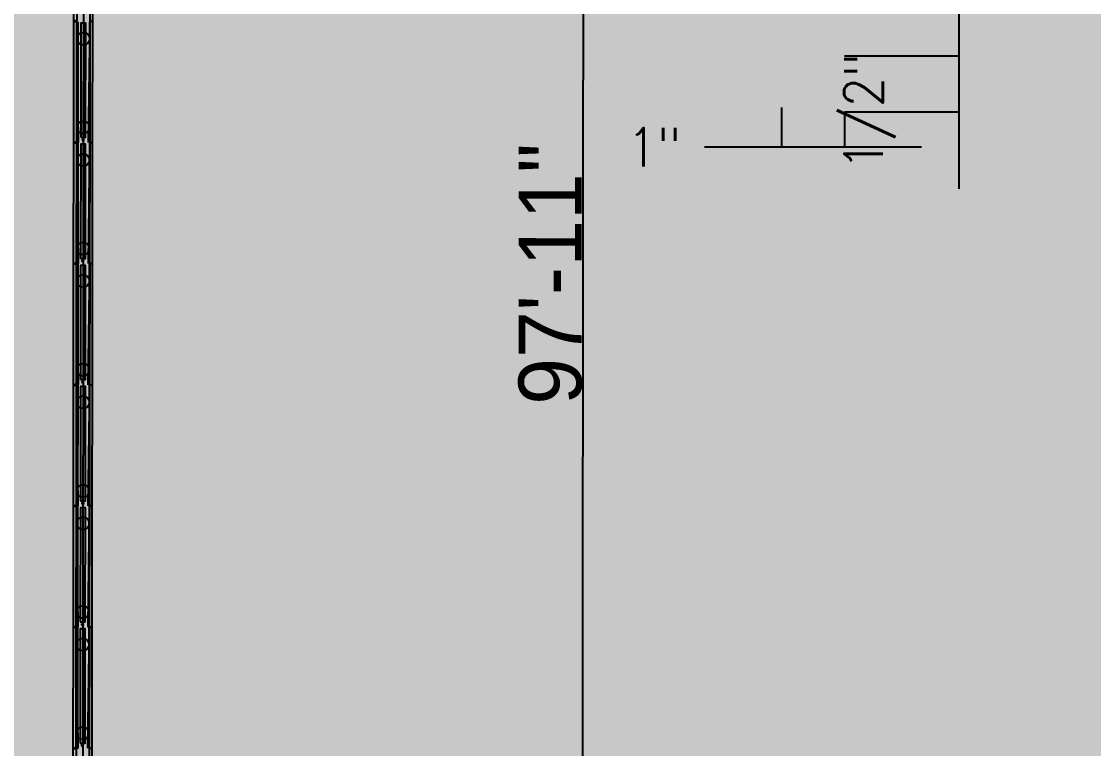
# Model space of a CAD drawing. Header units: millimetres. Extents: x -957 to 3394, y -3 to 3008.
# Drawn here: x 1441.8 to 1776.3, y 1388.8 to 1615.5 of the extents above; entities that cross this region are included whole.
import ezdxf

# ---------------------------------------------------------------- set-up
doc = ezdxf.new("R2010")
doc.units = ezdxf.units.MM
for name, color, linetype in [('DIMENSION', 7, 'CONTINUOUS'), ('HATCHES', 7, 'CONTINUOUS'), ('PDF_0', 7, 'CONTINUOUS'), ('PDF_0SKM_PENDENT_SPRINKLER', 7, 'CONTINUOUS'), ('PDF_HATCH', 7, 'CONTINUOUS'), ('PDF_TEXT', 7, 'CONTINUOUS')]:
    doc.layers.add(name, color=color, linetype=linetype)
doc.styles.add('PDF_ARIAL', font='PDF_ARIAL')
doc.styles.get("Standard").update_dxf_attribs({"font": 'STANDARD'})
doc.dimstyles.get("Standard").update_dxf_attribs({"dimscale": 4, "dimtxt": 3, "dimasz": 3, "dimexe": 0, "dimexo": 0, "dimgap": 0.09, "dimtad": 0, "dimtoh": 1, "dimdec": 0, "dimlunit": 4, "dimtxsty": 'STANDARD', "dimcen": 0.09, "dimclrd": 256, "dimclre": 256, "dimclrt": 256, "dimadec": 0, "dimazin": 0, "dimtfac": 1, "dimtdec": 4, "dimtofl": 0, "dimtmove": 0, "dimatfit": 3, "dimfxl": 1, "dimtolj": 1, "dimtzin": 0, "dimarcsym": 0})

# ---------------------------------------------------------------- blocks, each defined once
blk = doc.blocks.new('*D8')
at = {"layer": 'DIMENSION', "linetype": 'ByBlock', "lineweight": -2}
for p, q in [((1734.22, 1628.76), (1734.22, 1563.37)), ((1698.59, 1604.76), (1734.22, 1604.76)), ((1698.59, 1587.37), (1734.22, 1587.37))]:
    blk.add_line(p, q, dxfattribs=at)
for points in [[(1734.22, 1604.76), (1732.22, 1616.76), (1736.22, 1616.76)], [(1734.22, 1587.37), (1736.22, 1575.37), (1732.22, 1575.37)]]:
    blk.add_solid(points, dxfattribs=at)
at = {"layer": 'DIMENSION', "linetype": 'CONTINUOUS', "lineweight": -2, "insert": (1706.47, 1587.42), "char_height": 12, "width": 30, "attachment_point": 5, "rotation": 90}
blk.add_mtext('1/2"', dxfattribs=at)
blk = doc.blocks.new('*D9')
at = {"layer": 'DIMENSION', "linetype": 'ByBlock', "lineweight": -2}
for p, q in [((1678.9, 1588.75), (1678.9, 1576.32)), ((1698.59, 1587.37), (1698.59, 1576.32)), ((1722.59, 1576.32), (1654.9, 1576.32))]:
    blk.add_line(p, q, dxfattribs=at)
for points in [[(1678.9, 1576.32), (1666.9, 1574.32), (1666.9, 1578.32)], [(1698.59, 1576.32), (1710.59, 1578.32), (1710.59, 1574.32)]]:
    blk.add_solid(points, dxfattribs=at)
at = {"layer": 'DIMENSION', "linetype": 'CONTINUOUS', "lineweight": -2, "insert": (1639.16, 1576.32), "char_height": 12, "width": 11.3333, "attachment_point": 5}
blk.add_mtext('1"', dxfattribs=at)

msp = doc.modelspace()

# ---------------------------------------------------------------- hatches: boundary and pattern name
at = {"layer": 'HATCHES'}
msp.add_hatch(color=253, dxfattribs=at).paths.add_polyline_path([(3284.08, 953.45), (3285.08, 2124.7), (712.53, 2126.9), (711.53, 951.72)], flags=0)
at = {"layer": 'PDF_0'}
for points in [[(1459.09, 1615.24), (1459.09, 1615.43), (1459.09, 1615.44), (1459.1, 1615.44), (1459.1, 1615.44), (1459.1, 1615.45), (1459.11, 1615.45), (1459.56, 1615.45), (1459.53, 1577.79), (1459.08, 1577.79), (1459.07, 1577.79), (1459.07, 1577.79), (1459.06, 1577.79), (1459.06, 1577.8), (1459.06, 1577.8)], [(1463.13, 1615.23), (1463.13, 1615.43), (1463.13, 1615.43), (1463.13, 1615.44), (1463.12, 1615.44), (1463.12, 1615.44), (1463.12, 1615.44), (1462.66, 1615.44), (1462.63, 1577.78), (1463.08, 1577.78), (1463.09, 1577.78), (1463.09, 1577.79), (1463.1, 1577.79), (1463.1, 1577.8), (1463.1, 1577.8)], [(1459.06, 1577.46), (1459.06, 1577.65), (1459.06, 1577.66), (1459.06, 1577.66), (1459.07, 1577.67), (1459.07, 1577.67), (1459.08, 1577.67), (1459.53, 1577.67), (1459.5, 1540.01), (1459.04, 1540.01), (1459.04, 1540.01), (1459.03, 1540.01), (1459.03, 1540.02), (1459.03, 1540.02), (1459.03, 1540.03)], [(1463.1, 1577.46), (1463.1, 1577.65), (1463.1, 1577.66), (1463.1, 1577.66), (1463.09, 1577.66), (1463.09, 1577.67), (1463.08, 1577.67), (1462.63, 1577.67), (1462.59, 1540.01), (1463.05, 1540.01), (1463.06, 1540.01), (1463.06, 1540.01), (1463.06, 1540.01), (1463.07, 1540.02), (1463.07, 1540.02)], [(1459.03, 1539.68), (1459.03, 1539.88), (1459.03, 1539.88), (1459.03, 1539.89), (1459.03, 1539.89), (1459.04, 1539.89), (1459.04, 1539.89), (1459.5, 1539.89), (1459.47, 1502.23), (1459.01, 1502.23), (1459.01, 1502.24), (1459, 1502.24), (1459, 1502.24), (1459, 1502.25), (1459, 1502.25)], [(1463.07, 1539.68), (1463.07, 1539.87), (1463.07, 1539.88), (1463.06, 1539.88), (1463.06, 1539.89), (1463.06, 1539.89), (1463.05, 1539.89), (1462.59, 1539.89), (1462.56, 1502.23), (1463.02, 1502.23), (1463.02, 1502.23), (1463.03, 1502.23), (1463.03, 1502.24), (1463.03, 1502.24), (1463.03, 1502.25)], [(1458.99, 1501.91), (1459, 1502.1), (1459, 1502.11), (1459, 1502.11), (1459, 1502.11), (1459.01, 1502.12), (1459.01, 1502.12), (1459.47, 1502.12), (1459.43, 1464.46), (1458.98, 1464.46), (1458.97, 1464.46), (1458.97, 1464.46), (1458.97, 1464.46), (1458.96, 1464.47), (1458.96, 1464.47)], [(1463.03, 1501.91), (1463.03, 1502.1), (1463.03, 1502.1), (1463.03, 1502.11), (1463.03, 1502.11), (1463.02, 1502.11), (1463.02, 1502.11), (1462.56, 1502.11), (1462.53, 1464.46), (1462.99, 1464.45), (1462.99, 1464.46), (1463, 1464.46), (1463, 1464.46), (1463, 1464.47), (1463, 1464.47)], [(1458.96, 1464.13), (1458.96, 1464.32), (1458.96, 1464.33), (1458.97, 1464.33), (1458.97, 1464.34), (1458.97, 1464.34), (1458.98, 1464.34), (1459.43, 1464.34), (1459.4, 1426.68), (1458.95, 1426.68), (1458.94, 1426.68), (1458.94, 1426.68), (1458.93, 1426.69), (1458.93, 1426.69), (1458.93, 1426.7)], [(1463, 1464.13), (1463, 1464.32), (1463, 1464.33), (1463, 1464.33), (1463, 1464.33), (1462.99, 1464.34), (1462.99, 1464.34), (1462.53, 1464.34), (1462.5, 1426.68), (1462.95, 1426.68), (1462.96, 1426.68), (1462.96, 1426.68), (1462.97, 1426.68), (1462.97, 1426.69), (1462.97, 1426.69)], [(1458.93, 1426.36), (1458.93, 1426.55), (1458.93, 1426.55), (1458.93, 1426.56), (1458.94, 1426.56), (1458.94, 1426.56), (1458.95, 1426.56), (1459.4, 1426.56), (1459.37, 1388.91), (1458.91, 1388.91), (1458.91, 1388.91), (1458.9, 1388.91), (1458.9, 1388.91), (1458.9, 1388.92), (1458.9, 1388.92)], [(1462.97, 1426.35), (1462.97, 1426.54), (1462.97, 1426.55), (1462.97, 1426.55), (1462.96, 1426.56), (1462.96, 1426.56), (1462.95, 1426.56), (1462.5, 1426.56), (1462.47, 1388.9), (1462.92, 1388.9), (1462.93, 1388.9), (1462.93, 1388.91), (1462.93, 1388.91), (1462.94, 1388.91), (1462.94, 1388.92)]]:
    msp.add_hatch(color=256, dxfattribs=at).paths.add_polyline_path(points, flags=0)
at = {"layer": 'PDF_0SKM_PENDENT_SPRINKLER'}
for points in [[(1459.09, 1615.24), (1459.09, 1615.43), (1459.09, 1615.44), (1459.1, 1615.44), (1459.1, 1615.44), (1459.1, 1615.45), (1459.11, 1615.45), (1459.56, 1615.45), (1459.53, 1577.79), (1459.08, 1577.79), (1459.07, 1577.79), (1459.07, 1577.79), (1459.06, 1577.79), (1459.06, 1577.8), (1459.06, 1577.8)], [(1463.13, 1615.23), (1463.13, 1615.43), (1463.13, 1615.43), (1463.13, 1615.44), (1463.13, 1615.44), (1463.12, 1615.44), (1463.12, 1615.44), (1462.66, 1615.44), (1462.63, 1577.78), (1463.08, 1577.78), (1463.09, 1577.78), (1463.09, 1577.79), (1463.1, 1577.79), (1463.1, 1577.8), (1463.1, 1577.8)], [(1459.06, 1577.46), (1459.06, 1577.65), (1459.06, 1577.66), (1459.06, 1577.66), (1459.07, 1577.67), (1459.07, 1577.67), (1459.08, 1577.67), (1459.53, 1577.67), (1459.5, 1540.01), (1459.04, 1540.01), (1459.04, 1540.01), (1459.03, 1540.01), (1459.03, 1540.02), (1459.03, 1540.02), (1459.03, 1540.03)], [(1463.1, 1577.46), (1463.1, 1577.65), (1463.1, 1577.66), (1463.1, 1577.66), (1463.09, 1577.66), (1463.09, 1577.67), (1463.08, 1577.67), (1462.63, 1577.67), (1462.6, 1540.01), (1463.05, 1540.01), (1463.06, 1540.01), (1463.06, 1540.01), (1463.06, 1540.01), (1463.07, 1540.02), (1463.07, 1540.02)], [(1459.03, 1539.68), (1459.03, 1539.88), (1459.03, 1539.88), (1459.03, 1539.89), (1459.03, 1539.89), (1459.04, 1539.89), (1459.04, 1539.89), (1459.5, 1539.89), (1459.47, 1502.23), (1459.01, 1502.23), (1459.01, 1502.24), (1459, 1502.24), (1459, 1502.24), (1459, 1502.25), (1459, 1502.25)], [(1463.07, 1539.68), (1463.07, 1539.87), (1463.07, 1539.88), (1463.06, 1539.88), (1463.06, 1539.89), (1463.06, 1539.89), (1463.05, 1539.89), (1462.6, 1539.89), (1462.56, 1502.23), (1463.02, 1502.23), (1463.02, 1502.23), (1463.03, 1502.23), (1463.03, 1502.24), (1463.03, 1502.24), (1463.04, 1502.25)], [(1459, 1501.91), (1459, 1502.1), (1459, 1502.11), (1459, 1502.11), (1459, 1502.11), (1459.01, 1502.12), (1459.01, 1502.12), (1459.47, 1502.12), (1459.44, 1464.46), (1458.98, 1464.46), (1458.97, 1464.46), (1458.97, 1464.46), (1458.97, 1464.46), (1458.96, 1464.47), (1458.96, 1464.47)], [(1463.04, 1501.91), (1463.04, 1502.1), (1463.03, 1502.1), (1463.03, 1502.11), (1463.03, 1502.11), (1463.02, 1502.11), (1463.02, 1502.11), (1462.56, 1502.11), (1462.53, 1464.46), (1462.99, 1464.45), (1462.99, 1464.46), (1463, 1464.46), (1463, 1464.46), (1463, 1464.47), (1463, 1464.47)], [(1458.96, 1464.13), (1458.96, 1464.32), (1458.96, 1464.33), (1458.97, 1464.33), (1458.97, 1464.34), (1458.97, 1464.34), (1458.98, 1464.34), (1459.44, 1464.34), (1459.4, 1426.68), (1458.95, 1426.68), (1458.94, 1426.68), (1458.94, 1426.68), (1458.93, 1426.69), (1458.93, 1426.69), (1458.93, 1426.7)], [(1463, 1464.13), (1463, 1464.32), (1463, 1464.33), (1463, 1464.33), (1463, 1464.33), (1462.99, 1464.34), (1462.99, 1464.34), (1462.53, 1464.34), (1462.5, 1426.68), (1462.95, 1426.68), (1462.96, 1426.68), (1462.96, 1426.68), (1462.97, 1426.68), (1462.97, 1426.69), (1462.97, 1426.69)], [(1458.93, 1426.36), (1458.93, 1426.55), (1458.93, 1426.55), (1458.93, 1426.56), (1458.94, 1426.56), (1458.94, 1426.56), (1458.95, 1426.56), (1459.4, 1426.56), (1459.37, 1388.91), (1458.91, 1388.91), (1458.91, 1388.91), (1458.91, 1388.91), (1458.9, 1388.91), (1458.9, 1388.92), (1458.9, 1388.92)], [(1462.97, 1426.35), (1462.97, 1426.54), (1462.97, 1426.55), (1462.97, 1426.55), (1462.96, 1426.56), (1462.96, 1426.56), (1462.95, 1426.56), (1462.5, 1426.56), (1462.47, 1388.9), (1462.92, 1388.9), (1462.93, 1388.9), (1462.93, 1388.91), (1462.94, 1388.91), (1462.94, 1388.91), (1462.94, 1388.92)]]:
    msp.add_hatch(color=256, dxfattribs=at).paths.add_polyline_path(points, flags=0)
at = {"layer": 'PDF_HATCH'}
for points in [[(1458.2, 1653.28), (1459.07, 1653.28), (1459.07, 1653), (1459.13, 1653), (1459.09, 1615.78), (1459.04, 1615.78), (1459.04, 1615.5), (1458.17, 1615.5)], [(1458.2, 1653.28), (1459.07, 1653.28), (1459.07, 1653), (1459.12, 1653), (1459.09, 1615.78), (1459.04, 1615.78), (1459.04, 1615.5), (1458.17, 1615.5)], [(1464.09, 1653.27), (1463.22, 1653.27), (1463.22, 1653), (1463.16, 1653), (1463.13, 1615.77), (1463.19, 1615.77), (1463.19, 1615.5), (1464.06, 1615.5)], [(1464.09, 1653.27), (1463.22, 1653.27), (1463.22, 1653), (1463.16, 1653), (1463.13, 1615.77), (1463.19, 1615.77), (1463.19, 1615.5), (1464.06, 1615.5)], [(1458.17, 1615.5), (1459.04, 1615.5), (1459.04, 1615.23), (1459.09, 1615.23), (1459.06, 1578), (1459.01, 1578), (1459.01, 1577.72), (1458.14, 1577.73)], [(1458.17, 1615.5), (1459.04, 1615.5), (1459.04, 1615.23), (1459.09, 1615.23), (1459.06, 1578), (1459, 1578), (1459, 1577.72), (1458.14, 1577.73)], [(1464.06, 1615.5), (1463.19, 1615.5), (1463.19, 1615.22), (1463.13, 1615.22), (1463.1, 1578), (1463.16, 1578), (1463.15, 1577.72), (1464.02, 1577.72)], [(1464.06, 1615.5), (1463.19, 1615.5), (1463.19, 1615.22), (1463.13, 1615.22), (1463.1, 1578), (1463.15, 1578), (1463.15, 1577.72), (1464.02, 1577.72)], [(1458.14, 1577.73), (1459.01, 1577.73), (1459.01, 1577.45), (1459.06, 1577.45), (1459.03, 1540.22), (1458.97, 1540.22), (1458.97, 1539.95), (1458.1, 1539.95)], [(1458.14, 1577.73), (1459, 1577.73), (1459, 1577.45), (1459.06, 1577.45), (1459.03, 1540.22), (1458.97, 1540.22), (1458.97, 1539.95), (1458.1, 1539.95)], [(1464.02, 1577.72), (1463.15, 1577.72), (1463.15, 1577.45), (1463.1, 1577.45), (1463.07, 1540.22), (1463.12, 1540.22), (1463.12, 1539.94), (1463.99, 1539.94)], [(1464.02, 1577.72), (1463.15, 1577.72), (1463.15, 1577.45), (1463.1, 1577.45), (1463.07, 1540.22), (1463.12, 1540.22), (1463.12, 1539.94), (1463.99, 1539.94)], [(1458.1, 1539.95), (1458.97, 1539.95), (1458.97, 1539.67), (1459.03, 1539.67), (1459, 1502.45), (1458.94, 1502.45), (1458.94, 1502.17), (1458.07, 1502.17)], [(1458.1, 1539.95), (1458.97, 1539.95), (1458.97, 1539.67), (1459.03, 1539.67), (1459, 1502.45), (1458.94, 1502.45), (1458.94, 1502.17), (1458.07, 1502.17)], [(1463.99, 1539.94), (1463.12, 1539.95), (1463.12, 1539.67), (1463.07, 1539.67), (1463.03, 1502.44), (1463.09, 1502.44), (1463.09, 1502.17), (1463.96, 1502.17)], [(1463.99, 1539.94), (1463.12, 1539.95), (1463.12, 1539.67), (1463.07, 1539.67), (1463.04, 1502.44), (1463.09, 1502.44), (1463.09, 1502.17), (1463.96, 1502.17)], [(1458.07, 1502.17), (1458.94, 1502.17), (1458.94, 1501.9), (1459, 1501.9), (1458.96, 1464.67), (1458.91, 1464.67), (1458.91, 1464.4), (1458.04, 1464.4)], [(1458.07, 1502.17), (1458.94, 1502.17), (1458.94, 1501.9), (1458.99, 1501.9), (1458.96, 1464.67), (1458.91, 1464.67), (1458.91, 1464.4), (1458.04, 1464.4)], [(1463.96, 1502.17), (1463.09, 1502.17), (1463.09, 1501.89), (1463.04, 1501.89), (1463, 1464.67), (1463.06, 1464.67), (1463.06, 1464.39), (1463.93, 1464.39)], [(1463.96, 1502.17), (1463.09, 1502.17), (1463.09, 1501.89), (1463.03, 1501.89), (1463, 1464.67), (1463.06, 1464.67), (1463.06, 1464.39), (1463.93, 1464.39)], [(1458.04, 1464.4), (1458.91, 1464.4), (1458.91, 1464.12), (1458.96, 1464.12), (1458.93, 1426.89), (1458.88, 1426.89), (1458.88, 1426.62), (1458.01, 1426.62)], [(1458.04, 1464.4), (1458.91, 1464.4), (1458.91, 1464.12), (1458.96, 1464.12), (1458.93, 1426.89), (1458.88, 1426.89), (1458.88, 1426.62), (1458.01, 1426.62)], [(1463.93, 1464.39), (1463.06, 1464.39), (1463.06, 1464.12), (1463, 1464.12), (1462.97, 1426.89), (1463.03, 1426.89), (1463.03, 1426.62), (1463.89, 1426.61)], [(1463.93, 1464.39), (1463.06, 1464.39), (1463.06, 1464.12), (1463, 1464.12), (1462.97, 1426.89), (1463.03, 1426.89), (1463.02, 1426.62), (1463.89, 1426.61)], [(1458.01, 1426.62), (1458.88, 1426.62), (1458.88, 1426.34), (1458.93, 1426.34), (1458.9, 1389.12), (1458.84, 1389.12), (1458.84, 1388.84), (1457.97, 1388.84)], [(1458.01, 1426.62), (1458.88, 1426.62), (1458.88, 1426.34), (1458.93, 1426.34), (1458.9, 1389.12), (1458.84, 1389.12), (1458.84, 1388.84), (1457.97, 1388.84)], [(1463.89, 1426.61), (1463.03, 1426.62), (1463.03, 1426.34), (1462.97, 1426.34), (1462.94, 1389.11), (1462.99, 1389.11), (1462.99, 1388.84), (1463.86, 1388.84)], [(1463.89, 1426.61), (1463.02, 1426.62), (1463.02, 1426.34), (1462.97, 1426.34), (1462.94, 1389.11), (1462.99, 1389.11), (1462.99, 1388.84), (1463.86, 1388.84)], [(1457.97, 1388.84), (1458.84, 1388.84), (1458.84, 1388.57), (1458.9, 1388.57), (1458.86, 1348.78), (1458.81, 1348.78), (1458.81, 1348.51), (1457.94, 1348.51)], [(1457.97, 1388.84), (1458.84, 1388.84), (1458.84, 1388.57), (1458.9, 1388.57), (1458.86, 1348.78), (1458.81, 1348.78), (1458.81, 1348.51), (1457.94, 1348.51)], [(1463.86, 1388.84), (1462.99, 1388.84), (1462.99, 1388.56), (1462.94, 1388.56), (1462.9, 1348.78), (1462.96, 1348.78), (1462.96, 1348.51), (1463.83, 1348.51)], [(1463.86, 1388.84), (1462.99, 1388.84), (1462.99, 1388.56), (1462.94, 1388.56), (1462.9, 1348.78), (1462.96, 1348.78), (1462.96, 1348.51), (1463.83, 1348.51)]]:
    msp.add_hatch(color=256, dxfattribs=at).paths.add_polyline_path(points, flags=0)

# ---------------------------------------------------------------- linework, layer by layer
at = {"layer": 'PDF_0'}
for points in [[(1617.44, 2125.35), (1616.44, 951.73)], [(1461.55, 2122.73), (1460.55, 954.62)], [(1459.06, 1577.8), (1459.09, 1615.24), (1459.09, 1615.43)], [(1459.11, 1615.45), (1459.53, 1577.79), (1459.56, 1615.45)], [(1463.12, 1615.44), (1462.63, 1577.78)], [(1463.1, 1577.8), (1463.13, 1615.23), (1463.13, 1615.43)], [(1459.03, 1540.03), (1459.06, 1577.46), (1459.06, 1577.65)], [(1459.08, 1577.67), (1459.5, 1540.01), (1459.53, 1577.67)], [(1463.08, 1577.67), (1462.59, 1540.01)], [(1463.07, 1540.02), (1463.1, 1577.46), (1463.1, 1577.65)], [(1459, 1502.25), (1459.03, 1539.68), (1459.03, 1539.88)], [(1459.04, 1539.89), (1459.47, 1502.23), (1459.5, 1539.89)], [(1463.05, 1539.89), (1462.56, 1502.23)], [(1463.03, 1502.25), (1463.07, 1539.68), (1463.07, 1539.87)], [(1458.96, 1464.47), (1458.99, 1501.91), (1459, 1502.1)], [(1459.01, 1502.12), (1459.43, 1464.46), (1459.47, 1502.12)], [(1463.02, 1502.11), (1462.53, 1464.46)], [(1463, 1464.47), (1463.03, 1501.91), (1463.03, 1502.1)], [(1458.93, 1426.7), (1458.96, 1464.13), (1458.96, 1464.32)], [(1458.98, 1464.34), (1459.4, 1426.68), (1459.43, 1464.34)], [(1462.99, 1464.34), (1462.5, 1426.68)], [(1462.97, 1426.69), (1463, 1464.13), (1463, 1464.32)], [(1458.9, 1388.92), (1458.93, 1426.36), (1458.93, 1426.55)], [(1458.95, 1426.56), (1459.37, 1388.91), (1459.4, 1426.56)], [(1462.95, 1426.56), (1462.47, 1388.9)], [(1462.94, 1388.92), (1462.97, 1426.35), (1462.97, 1426.54)]]:
    msp.add_lwpolyline(points, dxfattribs=at)
for points in [[(1464.09, 1653.27), (1463.22, 1653.27), (1463.13, 1615.77), (1464.06, 1615.5)], [(1464.06, 1615.5), (1463.19, 1615.5), (1463.1, 1578), (1464.02, 1577.72)], [(1460.31, 1579.4), (1461.85, 1579.39), (1461.88, 1614.99), (1460.34, 1614.99)], [(1460.28, 1541.62), (1461.82, 1541.62), (1461.85, 1577.22), (1460.31, 1577.22)], [(1464.02, 1577.72), (1463.15, 1577.72), (1463.07, 1540.22), (1463.99, 1539.94)], [(1460.25, 1503.84), (1461.79, 1503.84), (1461.82, 1539.44), (1460.28, 1539.44)], [(1463.99, 1539.94), (1463.12, 1539.95), (1463.03, 1502.44), (1463.96, 1502.17)], [(1460.21, 1466.07), (1461.75, 1466.06), (1461.79, 1501.66), (1460.24, 1501.66)], [(1463.96, 1502.17), (1463.09, 1502.17), (1463, 1464.67), (1463.93, 1464.39)], [(1460.18, 1428.29), (1461.72, 1428.29), (1461.75, 1463.89), (1460.21, 1463.89)], [(1463.93, 1464.39), (1463.06, 1464.39), (1462.97, 1426.89), (1463.89, 1426.61)], [(1460.15, 1390.51), (1461.69, 1390.51), (1461.72, 1426.11), (1460.18, 1426.11)], [(1463.89, 1426.61), (1463.02, 1426.62), (1462.94, 1389.11), (1463.86, 1388.84)], [(1463.86, 1388.84), (1462.99, 1388.84), (1462.9, 1348.78), (1463.83, 1348.51)]]:
    msp.add_lwpolyline(points, close=True, dxfattribs=at)
for centre in [(1461.11, 1610.13), (1461.08, 1582.48), (1461.07, 1572.35), (1461.05, 1544.71), (1461.04, 1534.58), (1461.02, 1506.93), (1461.01, 1496.8), (1460.99, 1469.15), (1460.98, 1459.03), (1460.95, 1431.38), (1460.95, 1421.25), (1460.92, 1393.6)]:
    msp.add_circle(centre, 1.97, dxfattribs=at)
for centre, radius, start, end in [((1459.11, 1615.43), 0.0158, 90.0332, 179.8687), ((1463.12, 1615.43), 0.0158, 359.9767, 89.6583), ((1459.08, 1577.8), 0.0157, 180.0729, 270.0962), ((1459.08, 1577.65), 0.0157, 89.8628, 180.0393), ((1463.08, 1577.8), 0.0157, 270.0157, 359.8862), ((1463.08, 1577.65), 0.0157, 359.8056, 89.8292), ((1459.04, 1540.03), 0.0157, 180.073, 270.0961), ((1459.04, 1539.88), 0.0157, 89.8627, 180.0394), ((1463.05, 1540.02), 0.0157, 270.0157, 359.8862), ((1463.05, 1539.87), 0.0157, 359.8058, 89.8291), ((1459.01, 1502.25), 0.0157, 180.073, 270.0961), ((1459.01, 1502.1), 0.0157, 89.8628, 180.0392), ((1463.02, 1502.25), 0.0157, 270.0157, 359.8862), ((1463.02, 1502.1), 0.0157, 359.8059, 89.829), ((1458.98, 1464.47), 0.0157, 180.073, 270.096), ((1458.98, 1464.32), 0.0157, 89.8629, 180.0391), ((1462.99, 1464.47), 0.0157, 270.0157, 359.8863), ((1462.99, 1464.32), 0.0157, 359.8058, 89.8292), ((1458.95, 1426.7), 0.0157, 180.0729, 270.0962), ((1458.95, 1426.55), 0.0157, 89.8629, 180.0392), ((1462.95, 1426.69), 0.0157, 270.0159, 359.8862), ((1462.95, 1426.54), 0.0157, 359.8059, 89.8291), ((1458.91, 1388.92), 0.0157, 180.073, 270.096), ((1462.92, 1388.92), 0.0157, 270.0157, 359.8863)]:
    msp.add_arc(centre, radius, start, end, dxfattribs=at)
for points in [[(1461.85, 1579.39), (1461.88, 1614.99), (1460.31, 1579.4), (1460.34, 1614.99)], [(1461.82, 1541.62), (1461.85, 1577.22), (1460.28, 1541.62), (1460.31, 1577.22)], [(1461.79, 1503.84), (1461.82, 1539.44), (1460.25, 1503.84), (1460.28, 1539.44)], [(1461.75, 1466.06), (1461.79, 1501.66), (1460.21, 1466.07), (1460.24, 1501.66)], [(1461.72, 1428.29), (1461.75, 1463.89), (1460.18, 1428.29), (1460.21, 1463.89)], [(1461.69, 1390.51), (1461.72, 1426.11), (1460.15, 1390.51), (1460.18, 1426.11)]]:
    msp.add_solid(points, dxfattribs=at)
at = {"layer": 'PDF_0SKM_PENDENT_SPRINKLER'}
for points in [[(1461.55, 2122.73), (1460.55, 954.62)], [(1459.06, 1577.8), (1459.09, 1615.24), (1459.09, 1615.43)], [(1459.11, 1615.45), (1459.53, 1577.79), (1459.56, 1615.45)], [(1463.12, 1615.44), (1462.63, 1577.78)], [(1463.1, 1577.8), (1463.13, 1615.23), (1463.13, 1615.43)], [(1459.03, 1540.03), (1459.06, 1577.46), (1459.06, 1577.65)], [(1459.08, 1577.67), (1459.5, 1540.01), (1459.53, 1577.67)], [(1463.08, 1577.67), (1462.6, 1540.01)], [(1463.07, 1540.02), (1463.1, 1577.46), (1463.1, 1577.65)], [(1459, 1502.25), (1459.03, 1539.68), (1459.03, 1539.88)], [(1459.04, 1539.89), (1459.47, 1502.23), (1459.5, 1539.89)], [(1463.05, 1539.89), (1462.56, 1502.23)], [(1463.04, 1502.25), (1463.07, 1539.68), (1463.07, 1539.87)], [(1458.96, 1464.47), (1459, 1501.91), (1459, 1502.1)], [(1459.01, 1502.12), (1459.44, 1464.46), (1459.47, 1502.12)], [(1463.02, 1502.11), (1462.53, 1464.46)], [(1463, 1464.47), (1463.04, 1501.91), (1463.04, 1502.1)], [(1458.93, 1426.7), (1458.96, 1464.13), (1458.96, 1464.32)], [(1458.98, 1464.34), (1459.4, 1426.68), (1459.44, 1464.34)], [(1462.99, 1464.34), (1462.5, 1426.68)], [(1462.97, 1426.69), (1463, 1464.13), (1463, 1464.32)], [(1458.9, 1388.92), (1458.93, 1426.36), (1458.93, 1426.55)], [(1458.95, 1426.56), (1459.37, 1388.91), (1459.4, 1426.56)], [(1462.95, 1426.56), (1462.47, 1388.9)], [(1462.94, 1388.92), (1462.97, 1426.35), (1462.97, 1426.54)]]:
    msp.add_lwpolyline(points, dxfattribs=at)
for points in [[(1464.09, 1653.27), (1463.22, 1653.27), (1463.13, 1615.77), (1464.06, 1615.5)], [(1464.06, 1615.5), (1463.19, 1615.5), (1463.1, 1578), (1464.02, 1577.72)], [(1460.31, 1579.4), (1461.85, 1579.39), (1461.88, 1614.99), (1460.34, 1614.99)], [(1460.28, 1541.62), (1461.82, 1541.62), (1461.85, 1577.22), (1460.31, 1577.22)], [(1464.02, 1577.72), (1463.15, 1577.72), (1463.07, 1540.22), (1463.99, 1539.94)], [(1460.25, 1503.84), (1461.79, 1503.84), (1461.82, 1539.44), (1460.28, 1539.44)], [(1463.99, 1539.94), (1463.12, 1539.95), (1463.04, 1502.44), (1463.96, 1502.17)], [(1460.21, 1466.07), (1461.76, 1466.06), (1461.79, 1501.66), (1460.24, 1501.66)], [(1463.96, 1502.17), (1463.09, 1502.17), (1463, 1464.67), (1463.93, 1464.39)], [(1460.18, 1428.29), (1461.72, 1428.29), (1461.75, 1463.89), (1460.21, 1463.89)], [(1463.93, 1464.39), (1463.06, 1464.39), (1462.97, 1426.89), (1463.89, 1426.61)], [(1460.15, 1390.51), (1461.69, 1390.51), (1461.72, 1426.11), (1460.18, 1426.11)], [(1463.89, 1426.61), (1463.03, 1426.62), (1462.94, 1389.11), (1463.86, 1388.84)], [(1463.86, 1388.84), (1462.99, 1388.84), (1462.9, 1348.78), (1463.83, 1348.51)]]:
    msp.add_lwpolyline(points, close=True, dxfattribs=at)
for centre in [(1461.11, 1610.13), (1461.08, 1582.48), (1461.08, 1572.35), (1461.05, 1544.71), (1461.04, 1534.58), (1461.02, 1506.93), (1461.01, 1496.8), (1460.99, 1469.15), (1460.98, 1459.03), (1460.96, 1431.38), (1460.95, 1421.25), (1460.92, 1393.6)]:
    msp.add_circle(centre, 1.97, dxfattribs=at)
for centre, radius, start, end in [((1459.11, 1615.43), 0.0158, 90.0332, 179.8689), ((1463.12, 1615.43), 0.0158, 359.9769, 89.658), ((1459.08, 1577.8), 0.0157, 180.073, 270.0961), ((1459.08, 1577.65), 0.0157, 89.8628, 180.0393), ((1463.08, 1577.8), 0.0157, 270.0158, 359.8864), ((1463.08, 1577.65), 0.0157, 359.8059, 89.829), ((1459.04, 1540.03), 0.0157, 180.073, 270.096), ((1459.04, 1539.88), 0.0157, 89.8627, 180.0392), ((1463.05, 1540.02), 0.0157, 270.0159, 359.8861), ((1463.05, 1539.87), 0.0157, 359.8058, 89.8291), ((1459.01, 1502.25), 0.0157, 180.073, 270.096), ((1459.01, 1502.1), 0.0157, 89.8627, 180.0392), ((1463.02, 1502.25), 0.0157, 270.0157, 359.8862), ((1463.02, 1502.1), 0.0157, 359.8059, 89.829), ((1458.98, 1464.47), 0.0157, 180.0729, 270.0963), ((1458.98, 1464.32), 0.0157, 89.8627, 180.0393), ((1462.99, 1464.47), 0.0157, 270.0158, 359.8862), ((1462.99, 1464.32), 0.0157, 359.8059, 89.829), ((1458.95, 1426.7), 0.0157, 180.073, 270.0961), ((1458.95, 1426.55), 0.0157, 89.8627, 180.0393), ((1462.95, 1426.54), 0.0157, 359.8057, 89.8292), ((1462.95, 1426.69), 0.0157, 270.0158, 359.8862), ((1458.91, 1388.92), 0.0157, 180.0731, 270.0961), ((1462.92, 1388.92), 0.0157, 270.0157, 359.8863)]:
    msp.add_arc(centre, radius, start, end, dxfattribs=at)
for points in [[(1461.85, 1579.39), (1461.88, 1614.99), (1460.31, 1579.4), (1460.34, 1614.99)], [(1461.82, 1541.62), (1461.85, 1577.22), (1460.28, 1541.62), (1460.31, 1577.22)], [(1461.79, 1503.84), (1461.82, 1539.44), (1460.25, 1503.84), (1460.28, 1539.44)], [(1461.76, 1466.06), (1461.79, 1501.66), (1460.21, 1466.07), (1460.24, 1501.66)], [(1461.72, 1428.29), (1461.75, 1463.89), (1460.18, 1428.29), (1460.21, 1463.89)], [(1461.69, 1390.51), (1461.72, 1426.11), (1460.15, 1390.51), (1460.18, 1426.11)]]:
    msp.add_solid(points, dxfattribs=at)
at = {"layer": 'PDF_HATCH'}
for points in [[(1458.2, 1653.28), (1459.07, 1653.28), (1459.09, 1615.78), (1458.17, 1615.5)], [(1458.2, 1653.28), (1459.07, 1653.28), (1459.09, 1615.78), (1458.17, 1615.5)], [(1458.17, 1615.5), (1459.04, 1615.5), (1459.06, 1578), (1458.14, 1577.73)], [(1458.17, 1615.5), (1459.04, 1615.5), (1459.06, 1578), (1458.14, 1577.73)], [(1461.44, 1578.72), (1460.71, 1578.6)], [(1461.44, 1578.6), (1460.71, 1578.72)], [(1458.14, 1577.73), (1459.01, 1577.73), (1459.03, 1540.22), (1458.1, 1539.95)], [(1458.14, 1577.73), (1459, 1577.73), (1459.03, 1540.22), (1458.1, 1539.95)], [(1458.1, 1539.95), (1458.97, 1539.95), (1459, 1502.45), (1458.07, 1502.17)], [(1458.1, 1539.95), (1458.97, 1539.95), (1459, 1502.45), (1458.07, 1502.17)], [(1461.41, 1540.94), (1460.68, 1540.82)], [(1461.41, 1540.82), (1460.68, 1540.94)], [(1458.07, 1502.17), (1458.94, 1502.17), (1458.96, 1464.67), (1458.04, 1464.4)], [(1458.07, 1502.17), (1458.94, 1502.17), (1458.96, 1464.67), (1458.04, 1464.4)], [(1461.37, 1503.16), (1460.65, 1503.04)], [(1461.37, 1503.04), (1460.65, 1503.16)], [(1461.34, 1465.39), (1460.62, 1465.27)], [(1461.34, 1465.27), (1460.62, 1465.39)], [(1458.04, 1464.4), (1458.91, 1464.4), (1458.93, 1426.89), (1458.01, 1426.62)], [(1458.04, 1464.4), (1458.91, 1464.4), (1458.93, 1426.89), (1458.01, 1426.62)], [(1458.01, 1426.62), (1458.88, 1426.62), (1458.9, 1389.12), (1457.97, 1388.84)], [(1458.01, 1426.62), (1458.88, 1426.62), (1458.9, 1389.12), (1457.97, 1388.84)], [(1461.31, 1427.61), (1460.58, 1427.49)], [(1461.31, 1427.49), (1460.58, 1427.61)], [(1457.97, 1388.84), (1458.84, 1388.84), (1458.86, 1348.78), (1457.94, 1348.51)], [(1457.97, 1388.84), (1458.84, 1388.84), (1458.86, 1348.78), (1457.94, 1348.51)], [(1461.28, 1389.83), (1460.55, 1389.72)], [(1461.28, 1389.72), (1460.55, 1389.83)]]:
    msp.add_lwpolyline(points, close=True, dxfattribs=at)
for points in [[(1460.71, 1578.44), (1461.44, 1578.56)], [(1460.71, 1578.56), (1461.44, 1578.44)], [(1460.88, 1578.67), (1461.34, 1578.67)], [(1460.89, 1578.67), (1461.35, 1578.67)], [(1460.68, 1540.66), (1461.41, 1540.78)], [(1460.68, 1540.78), (1461.41, 1540.66)], [(1460.85, 1540.9), (1461.31, 1540.9)], [(1460.85, 1540.9), (1461.31, 1540.9)], [(1460.65, 1502.89), (1461.37, 1503)], [(1460.65, 1503), (1461.37, 1502.89)], [(1460.82, 1503.12), (1461.28, 1503.12)], [(1460.82, 1503.12), (1461.28, 1503.12)], [(1460.62, 1465.11), (1461.34, 1465.23)], [(1460.62, 1465.23), (1461.34, 1465.11)], [(1460.79, 1465.34), (1461.25, 1465.34)], [(1460.79, 1465.34), (1461.25, 1465.34)], [(1460.58, 1427.33), (1461.31, 1427.45)], [(1460.58, 1427.45), (1461.31, 1427.33)], [(1460.76, 1427.57), (1461.22, 1427.57)], [(1460.76, 1427.57), (1461.22, 1427.57)], [(1460.55, 1389.56), (1461.28, 1389.67)], [(1460.55, 1389.56), (1461.28, 1389.67)], [(1460.72, 1389.79), (1461.18, 1389.79)], [(1460.72, 1389.79), (1461.18, 1389.79)]]:
    msp.add_lwpolyline(points, dxfattribs=at)

# ---------------------------------------------------------------- texts
at = {"layer": 'PDF_TEXT', "insert": (1616.83, 1495.98), "char_height": 19.665, "width": 83.0304, "attachment_point": 7, "rotation": 89.951, "style": 'PDF_ARIAL'}
msp.add_mtext('97\'-11"', dxfattribs=at)

# ---------------------------------------------------------------- dimensions: what is measured, and where the dimension line sits
at = {"layer": 'DIMENSION'}
dim = msp.add_linear_dim(base=(1734.22, 1587.37), p1=(1698.59, 1604.76), p2=(1698.59, 1587.37), angle=90, dimstyle='Standard', dxfattribs=at)
dim.commit()
dim.dimension.update_dxf_attribs({"geometry": '*D8', "text_midpoint": (1706.47, 1563.37)})
dim = msp.add_linear_dim(base=(1678.9, 1576.32), p1=(1698.59, 1587.37), p2=(1678.9, 1588.75), dimstyle='Standard', dxfattribs=at)
dim.commit()
dim.dimension.update_dxf_attribs({"geometry": '*D9', "text_midpoint": (1639.16, 1576.32)})

doc.saveas('drawing.dxf')
